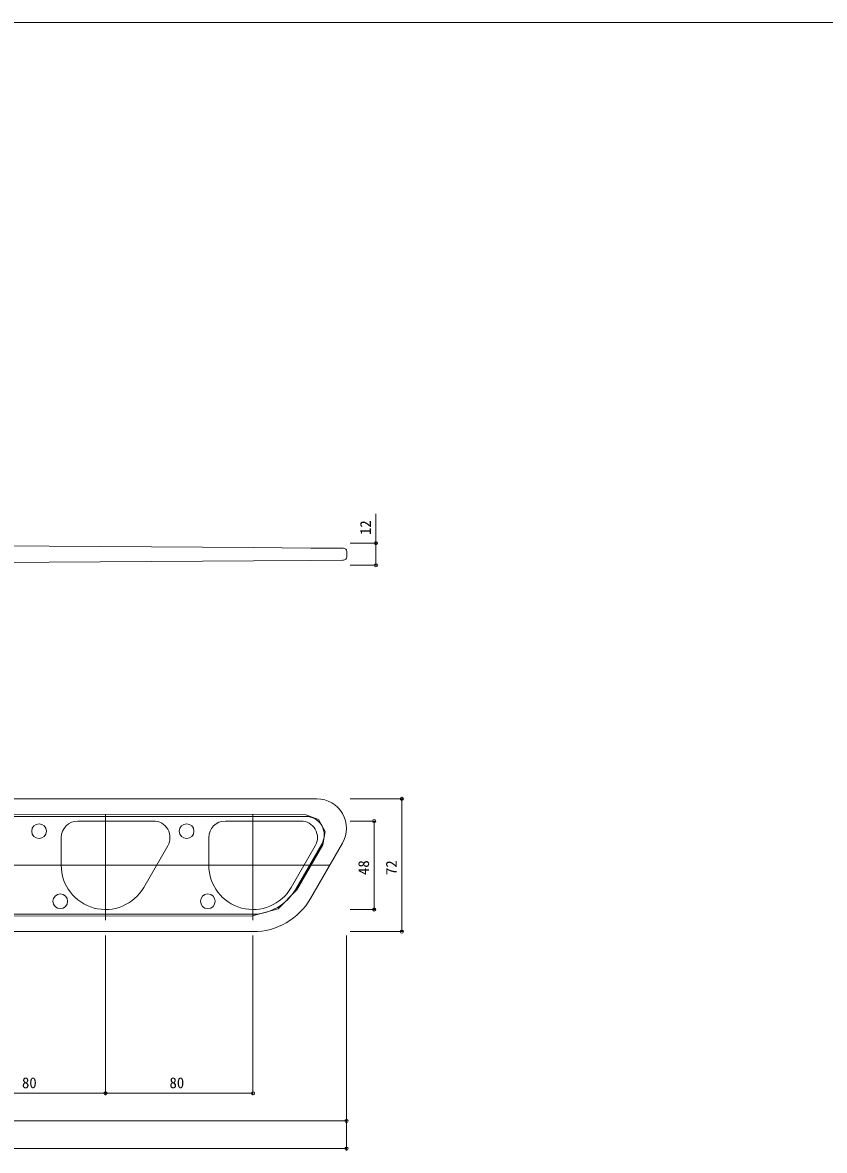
# Model space of a CAD drawing. Units: millimetres, scale not verified. Extents: x -1681 to -294, y -1188 to 1055.
# Drawn here: x -1230 to -795, y 384 to 996 of the extents above; entities that cross this region are included whole.
import ezdxf
from ezdxf.enums import TextEntityAlignment as Align

# ---------------------------------------------------------------- set-up
doc = ezdxf.new("R2010")
doc.units = ezdxf.units.MM
doc.header["$LTSCALE"] = 4
for name, color, linetype, lineweight in [('0-2_YKK_ZWAK', 7, 'Continuous', 9), ('0-4_YKK_12', 2, 'Continuous', 9), ('0-5_YKK_13', 4, 'Continuous', 9), ('0-6_YKK_D', 6, 'Continuous', 9)]:
    doc.layers.add(name, color=color, linetype=linetype, lineweight=lineweight)
doc.styles.add('ＭＳ ゴシック', font='')
doc.styles.get('ＭＳ ゴシック').set_extended_font_data('MS Gothic')

msp = doc.modelspace()

# ---------------------------------------------------------------- linework, layer by layer
at = {"layer": '0-2_YKK_ZWAK'}
msp.add_line((-1679.947, 996), (-293.947, 996), dxfattribs=at)
at = {"layer": '0-4_YKK_12'}
for p, q in [((-1185.052, 509.168), (-1185.052, 566.768)), ((-1105.052, 509.168), (-1105.052, 566.768)), ((-1063.436, 538.968), (-1468.155, 538.968))]:
    msp.add_line(p, q, dxfattribs=at)
at = {"layer": '0-5_YKK_13'}
for p, q in [((-1455.377, 713.682), (-1104.831, 711.235)), ((-1073.755, 711.017), (-1104.831, 711.235)), ((-1073.755, 711.017), (-1056.027, 710.894)), ((-1455.377, 701.682), (-1104.831, 704.129)), ((-1073.755, 704.346), (-1104.831, 704.129)), ((-1073.755, 704.346), (-1056.027, 704.47)), ((-1056.027, 704.47), (-1056.43, 704.467)), ((-1054.241, 709.157), (-1054.19, 707.682)), ((-1054.19, 707.682), (-1054.241, 706.207)), ((-1465.379, 574.968), (-1070.364, 574.968)), ((-1076.427, 565.468), (-1463.24, 565.468)), ((-1076.427, 566.234), (-1455.552, 567.197)), ((-1200.052, 562.968), (-1159.071, 562.968)), ((-1120.052, 562.968), (-1079.071, 562.968)), ((-1209.052, 538.968), (-1209.052, 553.968)), ((-1129.052, 538.968), (-1129.052, 553.968)), ((-1056.508, 550.968), (-1073.829, 520.968)), ((-1151.277, 549.468), (-1164.267, 526.968)), ((-1071.277, 549.468), (-1084.267, 526.968)), ((-1081.911, 525.968), (-1067.766, 550.468)), ((-1081.238, 525.579), (-1067.124, 550.097)), ((-1460.93, 512.469), (-1105.294, 512.468)), ((-1455.552, 510.739), (-1105.294, 511.629)), ((-1105.005, 502.968), (-1464.127, 502.968))]:
    msp.add_line(p, q, dxfattribs=at)
at = {"layer": '0-5_YKK_13', "color": 7}
msp.add_line((-1056.027, 710.894), (-1056.43, 710.897), dxfattribs=at)
at = {"layer": '0-5_YKK_13'}
for points in [[(-1076.427, 566.234), (-1069.524, 563.706), (-1065.852, 557.337), (-1067.124, 550.097)], [(-1081.238, 525.579), (-1091.399, 515.385), (-1105.294, 511.629)]]:
    msp.add_lwpolyline(points, dxfattribs=at)
for centre in [(-1221.052, 557.468), (-1141.052, 557.468), (-1209.552, 519.468), (-1129.552, 519.468)]:
    msp.add_circle(centre, 4, dxfattribs=at)
for centre, radius, start, end in [((-1056.04, 709.094), 1.8, 2, 89.59999), ((-1056.04, 706.27), 1.8, 270.39999, 358), ((-1070.364, 558.968), 16, 330, 90), ((-1200.052, 553.968), 9, 90, 180), ((-1159.071, 553.968), 9, 330, 90), ((-1120.052, 553.968), 9, 90, 180), ((-1079.071, 553.968), 9, 330, 90), ((-1076.427, 555.468), 10, 330, 90), ((-1185.052, 538.968), 24, 180, 330), ((-1105.052, 538.968), 24, 180, 330), ((-1105.294, 539.468), 27, 270, 330), ((-1105.005, 538.968), 36, 270, 330)]:
    msp.add_arc(centre, radius, start, end, dxfattribs=at)
at = {"layer": '0-6_YKK_D'}
for p, q in [((-1038.364, 713.682), (-1038.364, 729.642)), ((-1052.364, 713.682), (-1037.364, 713.682)), ((-1038.364, 701.682), (-1038.364, 713.682)), ((-1052.364, 701.682), (-1037.364, 701.682)), ((-1052.364, 574.968), (-1023.364, 574.968)), ((-1024.364, 502.968), (-1024.364, 574.968)), ((-1052.364, 562.968), (-1038.364, 562.968)), ((-1039.364, 514.968), (-1039.364, 562.968)), ((-1052.364, 514.968), (-1038.364, 514.968)), ((-1052.364, 502.968), (-1023.364, 502.968)), ((-1185.052, 500.968), (-1185.052, 414.31)), ((-1185.052, 500.968), (-1185.052, 414.31)), ((-1105.052, 500.968), (-1105.052, 414.31)), ((-1054.364, 500.968), (-1054.364, 399.31)), ((-1054.364, 499.968), (-1054.364, 384.31)), ((-1265.052, 415.31), (-1185.052, 415.31)), ((-1185.052, 415.31), (-1105.052, 415.31)), ((-1562.052, 400.31), (-1054.364, 400.31)), ((-1054.364, 385.31), (-1564.852, 385.31))]:
    msp.add_line(p, q, dxfattribs=at)
for centre in [(-1038.364, 713.682), (-1038.364, 701.682), (-1024.364, 574.968), (-1039.364, 562.968), (-1039.364, 514.968), (-1024.364, 502.968), (-1185.052, 415.31), (-1185.052, 415.31), (-1105.052, 415.31), (-1054.364, 400.31), (-1054.364, 385.31)]:
    msp.add_circle(centre, 0.85, dxfattribs=at)

# ---------------------------------------------------------------- texts
at = {"layer": '0-6_YKK_D', "color": 4, "style": 'ＭＳ ゴシック'}
for s, p in [('12', (-1039.364, 718.082)), ('48', (-1040.364, 533.688)), ('72', (-1025.364, 533.688))]:
    msp.add_text(s, height=5.865, rotation=90, dxfattribs=at).set_placement(p, align=Align.BOTTOM_LEFT)
for p in [(-1230.332, 416.31), (-1150.332, 416.31)]:
    msp.add_text('80', height=5.865, dxfattribs=at).set_placement(p, align=Align.BOTTOM_LEFT)

doc.saveas('drawing.dxf')
